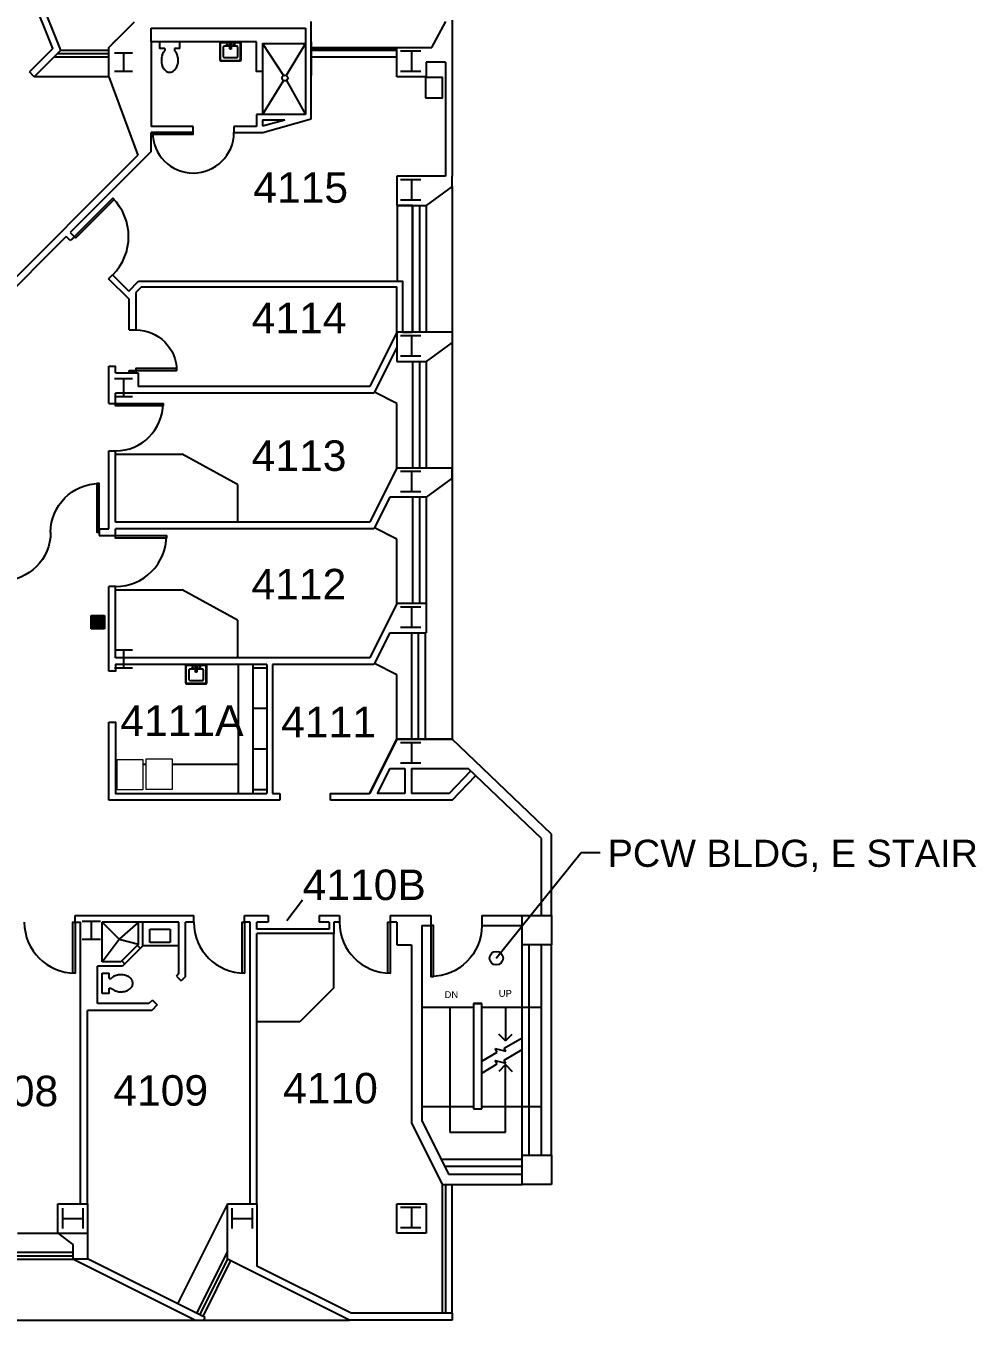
# Model space of a CAD drawing. Extents: x -84 to 5671, y -72 to 3104.
# Drawn here: x 4830 to 5671, y 1310 to 2455 of the extents above; entities that cross this region are included whole.
import ezdxf

# ---------------------------------------------------------------- set-up
doc = ezdxf.new("R2010")
doc.units = 0
doc.header["$LTSCALE"] = 12
doc.header["$MEASUREMENT"] = 0
doc.layers.get('0').update_dxf_attribs({"linetype": 'CONTINUOUS'})
for name, color, linetype in [('A-ANNO-RNUM', 4, 'CONTINUOUS'), ('A-ANNO-TEXT', 4, 'CONTINUOUS'), ('A-ANNO-TEXT-STAIR', 4, 'CONTINUOUS'), ('A-DOOR', 2, 'CONTINUOUS'), ('A-FLOR-CASE', 3, 'CONTINUOUS'), ('A-FLOR-PFIX', 2, 'CONTINUOUS'), ('A-FLOR-STRS', 2, 'CONTINUOUS'), ('A-GLAZ', 2, 'CONTINUOUS'), ('A-GLAZ-SILL', 1, 'CONTINUOUS'), ('A-WALL-FULL', 6, 'CONTINUOUS'), ('A-Wall-New', 5, 'CONTINUOUS'), ('S-COLS', 5, 'CONTINUOUS'), ('X-MEDGAS', 5, 'CONTINUOUS')]:
    doc.layers.add(name, color=color, linetype=linetype)
doc.layers.add('A-EQPM', color=6, linetype='CONTINUOUS', lineweight=9)
doc.layers.get('0').freeze()
doc.styles.add('ARIAL', font='arial.ttf')
doc.styles.add('Arial_1', font='arial.ttf', dxfattribs={"height": 27})
doc.styles.get("Standard").update_dxf_attribs({"font": 'SIMPLEX'})
doc.dimstyles.new('DIM1-4', dxfattribs={"dimscale": 48, "dimtxt": 0.09375, "dimasz": 0.125, "dimexe": 0.125, "dimexo": 0.09375, "dimgap": 0.046875, "dimtad": 1, "dimdec": 4, "dimzin": 7, "dimdsep": 46, "dimlunit": 4, "dimtxsty": 'Standard', "dimblk": 'TICK', "dimcen": 2.25, "dimdle": 1.5, "dimadec": 0, "dimazin": 0, "dimtfac": 1, "dimtdec": 4, "dimtix": 1, "dimtofl": 0, "dimtmove": 2, "dimatfit": 3, "dimldrblk": 'TICK', "dimfxl": 1, "dimtolj": 1, "dimtzin": 0, "dimarcsym": 0})

# ---------------------------------------------------------------- blocks, each defined once
blk = doc.blocks.new('FIREPULL')
at = {"layer": 'X-MEDGAS'}
for p, q in [((-5.9, 0), (-5.9, 11.8)), ((-5.9, 11.8), (5.9, 11.8)), ((-5.9, 0), (-5.9, 11.8)), ((-5.9, 0), (-5.9, 11.8)), ((-5.8, 0), (-5.8, 11.8)), ((-5.8, 0), (-5.8, 11.8)), ((-5.8, 0), (-5.8, 11.8)), ((-5.7, 0), (-5.7, 11.8)), ((-5.7, 0), (-5.7, 11.8)), ((-5.7, 0), (-5.7, 11.8)), ((-5.7, 0), (-5.7, 11.8)), ((-5.6, 0), (-5.6, 11.8)), ((-5.6, 0), (-5.6, 11.8)), ((-5.6, 0), (-5.6, 11.8)), ((-5.5, 0), (-5.5, 11.8)), ((-5.5, 0), (-5.5, 11.8)), ((-5.5, 0), (-5.5, 11.8)), ((-5.4, 0), (-5.4, 11.8)), ((-5.4, 0), (-5.4, 11.8)), ((-5.4, 0), (-5.4, 11.8)), ((-5.3, 0), (-5.3, 11.8)), ((-5.3, 0), (-5.3, 11.8)), ((-5.3, 0), (-5.3, 11.8)), ((-5.2, 0), (-5.2, 11.8)), ((-5.2, 0), (-5.2, 11.8)), ((-5.2, 0), (-5.2, 11.8)), ((-5.2, 0), (-5.2, 11.8)), ((-5.1, 0), (-5.1, 11.8)), ((-5.1, 0), (-5.1, 11.8)), ((-5.1, 0), (-5.1, 11.8)), ((-5, 0), (-5, 11.8)), ((-5, 0), (-5, 11.8)), ((-5, 0), (-5, 11.8)), ((-4.9, 0), (-4.9, 11.8)), ((-4.9, 0), (-4.9, 11.8)), ((-4.9, 0), (-4.9, 11.8)), ((-4.8, 0), (-4.8, 11.8)), ((-4.8, 0), (-4.8, 11.8)), ((-4.8, 0), (-4.8, 11.8)), ((-4.7, 0), (-4.7, 11.8)), ((-4.7, 0), (-4.7, 11.8)), ((-4.7, 0), (-4.7, 11.8)), ((-4.7, 0), (-4.7, 11.8)), ((-4.6, 0), (-4.6, 11.8)), ((-4.6, 0), (-4.6, 11.8)), ((-4.6, 0), (-4.6, 11.8)), ((-4.5, 0), (-4.5, 11.8)), ((-4.5, 0), (-4.5, 11.8)), ((-4.5, 0), (-4.5, 11.8)), ((-4.4, 0), (-4.4, 11.8)), ((-4.4, 0), (-4.4, 11.8)), ((-4.4, 0), (-4.4, 11.8)), ((-4.3, 0), (-4.3, 11.8)), ((-4.3, 0), (-4.3, 11.8)), ((-4.3, 0), (-4.3, 11.8)), ((-4.2, 0), (-4.2, 11.8)), ((-4.2, 0), (-4.2, 11.8)), ((-4.2, 0), (-4.2, 11.8)), ((-4.2, 0), (-4.2, 11.8)), ((-4.1, 0), (-4.1, 11.8)), ((-4.1, 0), (-4.1, 11.8)), ((-4.1, 0), (-4.1, 11.8)), ((-4, 0), (-4, 11.8)), ((-4, 0), (-4, 11.8)), ((-4, 0), (-4, 11.8)), ((-3.9, 0), (-3.9, 11.8)), ((-3.9, 0), (-3.9, 11.8)), ((-3.9, 0), (-3.9, 11.8)), ((-3.8, 0), (-3.8, 11.8)), ((-3.8, 0), (-3.8, 11.8)), ((-3.8, 0), (-3.8, 11.8)), ((-3.7, 0), (-3.7, 11.8)), ((-3.7, 0), (-3.7, 11.8)), ((-3.7, 0), (-3.7, 11.8)), ((-3.7, 0), (-3.7, 11.8)), ((-3.6, 0), (-3.6, 11.8)), ((-3.6, 0), (-3.6, 11.8)), ((-3.6, 0), (-3.6, 11.8)), ((-3.5, 0), (-3.5, 11.8)), ((-3.5, 0), (-3.5, 11.8)), ((-3.5, 0), (-3.5, 11.8)), ((-3.4, 0), (-3.4, 11.8)), ((-3.4, 0), (-3.4, 11.8)), ((-3.4, 0), (-3.4, 11.8)), ((-3.3, 0), (-3.3, 11.8)), ((-3.3, 0), (-3.3, 11.8)), ((-3.3, 0), (-3.3, 11.8)), ((-3.2, 0), (-3.2, 11.8)), ((-3.2, 0), (-3.2, 11.8)), ((-3.2, 0), (-3.2, 11.8)), ((-3.2, 0), (-3.2, 11.8)), ((-3.1, 0), (-3.1, 11.8)), ((-3.1, 0), (-3.1, 11.8)), ((-3.1, 0), (-3.1, 11.8)), ((-3, 0), (-3, 11.8)), ((-3, 0), (-3, 11.8)), ((-3, 0), (-3, 11.8)), ((-2.9, 0), (-2.9, 11.8)), ((-2.9, 0), (-2.9, 11.8)), ((-2.9, 0), (-2.9, 11.8)), ((-2.8, 0), (-2.8, 11.8)), ((-2.8, 0), (-2.8, 11.8)), ((-2.8, 0), (-2.8, 11.8)), ((-2.7, 0), (-2.7, 11.8)), ((-2.7, 0), (-2.7, 11.8)), ((-2.7, 0), (-2.7, 11.8)), ((-2.7, 0), (-2.7, 11.8)), ((-2.6, 0), (-2.6, 11.8)), ((-2.6, 0), (-2.6, 11.8)), ((-2.6, 0), (-2.6, 11.8)), ((-2.5, 0), (-2.5, 11.8)), ((-2.5, 0), (-2.5, 11.8)), ((-2.5, 0), (-2.5, 11.8)), ((-2.4, 0), (-2.4, 11.8)), ((-2.4, 0), (-2.4, 11.8)), ((-2.4, 0), (-2.4, 11.8)), ((-2.3, 0), (-2.3, 11.8)), ((-2.3, 0), (-2.3, 11.8)), ((-2.3, 0), (-2.3, 11.8)), ((-2.2, 0), (-2.2, 11.8)), ((-2.2, 0), (-2.2, 11.8)), ((-2.2, 0), (-2.2, 11.8)), ((-2.2, 0), (-2.2, 11.8)), ((-2.1, 0), (-2.1, 11.8)), ((-2.1, 0), (-2.1, 11.8)), ((-2.1, 0), (-2.1, 11.8)), ((-2, 0), (-2, 11.8)), ((-2, 0), (-2, 11.8)), ((-2, 0), (-2, 11.8)), ((-1.9, 0), (-1.9, 11.8)), ((-1.9, 0), (-1.9, 11.8)), ((-1.9, 0), (-1.9, 11.8)), ((-1.8, 0), (-1.8, 11.8)), ((-1.8, 0), (-1.8, 11.8)), ((-1.8, 0), (-1.8, 11.8)), ((-1.7, 0), (-1.7, 11.8)), ((-1.7, 0), (-1.7, 11.8)), ((-1.7, 0), (-1.7, 11.8)), ((-1.7, 0), (-1.7, 11.8)), ((-1.6, 0), (-1.6, 11.8)), ((-1.6, 0), (-1.6, 11.8)), ((-1.6, 0), (-1.6, 11.8)), ((-1.5, 0), (-1.5, 11.8)), ((-1.5, 0), (-1.5, 11.8)), ((-1.5, 0), (-1.5, 11.8)), ((-1.4, 0), (-1.4, 11.8)), ((-1.4, 0), (-1.4, 11.8)), ((-1.4, 0), (-1.4, 11.8)), ((-1.3, 0), (-1.3, 11.8)), ((-1.3, 0), (-1.3, 11.8)), ((-1.3, 0), (-1.3, 11.8)), ((-1.2, 0), (-1.2, 11.8)), ((-1.2, 0), (-1.2, 11.8)), ((-1.2, 0), (-1.2, 11.8)), ((-1.2, 0), (-1.2, 11.8)), ((-1.1, 0), (-1.1, 11.8)), ((-1.1, 0), (-1.1, 11.8)), ((-1.1, 0), (-1.1, 11.8)), ((-1, 0), (-1, 11.8)), ((-1, 0), (-1, 11.8)), ((-1, 0), (-1, 11.8)), ((-0.9, 0), (-0.9, 11.8)), ((-0.9, 0), (-0.9, 11.8)), ((-0.9, 0), (-0.9, 11.8)), ((-0.8, 0), (-0.8, 11.8)), ((-0.8, 0), (-0.8, 11.8)), ((-0.8, 0), (-0.8, 11.8)), ((-0.7, 0), (-0.7, 11.8)), ((-0.7, 0), (-0.7, 11.8)), ((-0.7, 0), (-0.7, 11.8)), ((-0.7, 0), (-0.7, 11.8)), ((-0.6, 0), (-0.6, 11.8)), ((-0.6, 0), (-0.6, 11.8)), ((-0.6, 0), (-0.6, 11.8)), ((-0.5, 0), (-0.5, 11.8)), ((-0.5, 0), (-0.5, 11.8)), ((-0.5, 0), (-0.5, 11.8)), ((-0.4, 0), (-0.4, 11.8)), ((-0.4, 0), (-0.4, 11.8)), ((-0.4, 0), (-0.4, 11.8)), ((-0.3, 0), (-0.3, 11.8)), ((-0.3, 0), (-0.3, 11.8)), ((-0.3, 0), (-0.3, 11.8)), ((-0.2, 0), (-0.2, 11.8)), ((-0.2, 0), (-0.2, 11.8)), ((-0.2, 0), (-0.2, 11.8)), ((-0.2, 0), (-0.2, 11.8)), ((-0.1, 0), (-0.1, 11.8)), ((-0.1, 0), (-0.1, 11.8)), ((-0.1, 0), (-0.1, 11.8)), ((0, 0), (0, 11.8)), ((0, 0), (0, 11.8)), ((0, 0), (0, 11.8)), ((0.1, 0), (0.1, 11.8)), ((0.1, 0), (0.1, 11.8)), ((0.1, 0), (0.1, 11.8)), ((0.2, 0), (0.2, 11.8)), ((0.2, 0), (0.2, 11.8)), ((0.2, 0), (0.2, 11.8)), ((0.3, 0), (0.3, 11.8)), ((0.3, 0), (0.3, 11.8)), ((0.3, 0), (0.3, 11.8)), ((0.3, 0), (0.3, 11.8)), ((0.4, 0), (0.4, 11.8)), ((0.4, 0), (0.4, 11.8)), ((0.4, 0), (0.4, 11.8)), ((0.5, 0), (0.5, 11.8)), ((0.5, 0), (0.5, 11.8)), ((0.5, 0), (0.5, 11.8)), ((0.6, 0), (0.6, 11.8)), ((0.6, 0), (0.6, 11.8)), ((0.6, 0), (0.6, 11.8)), ((0.7, 0), (0.7, 11.8)), ((0.7, 0), (0.7, 11.8)), ((0.7, 0), (0.7, 11.8)), ((0.8, 0), (0.8, 11.8)), ((0.8, 0), (0.8, 11.8)), ((0.8, 0), (0.8, 11.8)), ((0.8, 0), (0.8, 11.8)), ((0.9, 0), (0.9, 11.8)), ((0.9, 0), (0.9, 11.8)), ((0.9, 0), (0.9, 11.8)), ((1, 0), (1, 11.8)), ((1, 0), (1, 11.8)), ((1, 0), (1, 11.8)), ((1.1, 0), (1.1, 11.8)), ((1.1, 0), (1.1, 11.8)), ((1.1, 0), (1.1, 11.8)), ((1.2, 0), (1.2, 11.8)), ((1.2, 0), (1.2, 11.8)), ((1.2, 0), (1.2, 11.8)), ((1.3, 0), (1.3, 11.8)), ((1.3, 0), (1.3, 11.8)), ((1.3, 0), (1.3, 11.8)), ((1.3, 0), (1.3, 11.8)), ((1.4, 0), (1.4, 11.8)), ((1.4, 0), (1.4, 11.8)), ((1.4, 0), (1.4, 11.8)), ((1.5, 0), (1.5, 11.8)), ((1.5, 0), (1.5, 11.8)), ((1.5, 0), (1.5, 11.8)), ((1.6, 0), (1.6, 11.8)), ((1.6, 0), (1.6, 11.8)), ((1.6, 0), (1.6, 11.8)), ((1.7, 0), (1.7, 11.8)), ((1.7, 0), (1.7, 11.8)), ((1.7, 0), (1.7, 11.8)), ((1.8, 0), (1.8, 11.8)), ((1.8, 0), (1.8, 11.8)), ((1.8, 0), (1.8, 11.8)), ((1.8, 0), (1.8, 11.8)), ((1.9, 0), (1.9, 11.8)), ((1.9, 0), (1.9, 11.8)), ((1.9, 0), (1.9, 11.8)), ((2, 0), (2, 11.8)), ((2, 0), (2, 11.8)), ((2, 0), (2, 11.8)), ((2.1, 0), (2.1, 11.8)), ((2.1, 0), (2.1, 11.8)), ((2.1, 0), (2.1, 11.8)), ((2.2, 0), (2.2, 11.8)), ((2.2, 0), (2.2, 11.8)), ((2.2, 0), (2.2, 11.8)), ((2.3, 0), (2.3, 11.8)), ((2.3, 0), (2.3, 11.8)), ((2.3, 0), (2.3, 11.8)), ((2.3, 0), (2.3, 11.8)), ((2.4, 0), (2.4, 11.8)), ((2.4, 0), (2.4, 11.8)), ((2.4, 0), (2.4, 11.8)), ((2.5, 0), (2.5, 11.8)), ((2.5, 0), (2.5, 11.8)), ((2.5, 0), (2.5, 11.8)), ((2.6, 0), (2.6, 11.8)), ((2.6, 0), (2.6, 11.8)), ((2.6, 0), (2.6, 11.8)), ((2.7, 0), (2.7, 11.8)), ((2.7, 0), (2.7, 11.8)), ((2.7, 0), (2.7, 11.8)), ((2.8, 0), (2.8, 11.8)), ((2.8, 0), (2.8, 11.8)), ((2.8, 0), (2.8, 11.8)), ((2.8, 0), (2.8, 11.8)), ((2.9, 0), (2.9, 11.8)), ((2.9, 0), (2.9, 11.8)), ((2.9, 0), (2.9, 11.8)), ((3, 0), (3, 11.8)), ((3, 0), (3, 11.8)), ((3, 0), (3, 11.8)), ((3.1, 0), (3.1, 11.8)), ((3.1, 0), (3.1, 11.8)), ((3.1, 0), (3.1, 11.8)), ((3.2, 0), (3.2, 11.8)), ((3.2, 0), (3.2, 11.8)), ((3.2, 0), (3.2, 11.8)), ((3.3, 0), (3.3, 11.8)), ((3.3, 0), (3.3, 11.8)), ((3.3, 0), (3.3, 11.8)), ((3.3, 0), (3.3, 11.8)), ((3.4, 0), (3.4, 11.8)), ((3.4, 0), (3.4, 11.8)), ((3.4, 0), (3.4, 11.8)), ((3.5, 0), (3.5, 11.8)), ((3.5, 0), (3.5, 11.8)), ((3.5, 0), (3.5, 11.8)), ((3.6, 0), (3.6, 11.8)), ((3.6, 0), (3.6, 11.8)), ((3.6, 0), (3.6, 11.8)), ((3.7, 0), (3.7, 11.8)), ((3.7, 0), (3.7, 11.8)), ((3.7, 0), (3.7, 11.8)), ((3.8, 0), (3.8, 11.8)), ((3.8, 0), (3.8, 11.8)), ((3.8, 0), (3.8, 11.8)), ((3.8, 0), (3.8, 11.8)), ((3.9, 0), (3.9, 11.8)), ((3.9, 0), (3.9, 11.8)), ((3.9, 0), (3.9, 11.8)), ((4, 0), (4, 11.8)), ((4, 0), (4, 11.8)), ((4, 0), (4, 11.8)), ((4.1, 0), (4.1, 11.8)), ((4.1, 0), (4.1, 11.8)), ((4.1, 0), (4.1, 11.8)), ((4.2, 0), (4.2, 11.8)), ((4.2, 0), (4.2, 11.8)), ((4.2, 0), (4.2, 11.8)), ((4.3, 0), (4.3, 11.8)), ((4.3, 0), (4.3, 11.8)), ((4.3, 0), (4.3, 11.8)), ((4.3, 0), (4.3, 11.8)), ((4.4, 0), (4.4, 11.8)), ((4.4, 0), (4.4, 11.8)), ((4.4, 0), (4.4, 11.8)), ((4.5, 0), (4.5, 11.8)), ((4.5, 0), (4.5, 11.8)), ((4.5, 0), (4.5, 11.8)), ((4.6, 0), (4.6, 11.8)), ((4.6, 0), (4.6, 11.8)), ((4.6, 0), (4.6, 11.8)), ((4.7, 0), (4.7, 11.8)), ((4.7, 0), (4.7, 11.8)), ((4.7, 0), (4.7, 11.8)), ((4.8, 0), (4.8, 11.8)), ((4.8, 0), (4.8, 11.8)), ((4.8, 0), (4.8, 11.8)), ((4.8, 0), (4.8, 11.8)), ((4.9, 0), (4.9, 11.8)), ((4.9, 0), (4.9, 11.8)), ((4.9, 0), (4.9, 11.8)), ((5, 0), (5, 11.8)), ((5, 0), (5, 11.8)), ((5, 0), (5, 11.8)), ((5.1, 0), (5.1, 11.8)), ((5.1, 0), (5.1, 11.8)), ((5.1, 0), (5.1, 11.8)), ((5.2, 0), (5.2, 11.8)), ((5.2, 0), (5.2, 11.8)), ((5.2, 0), (5.2, 11.8)), ((5.3, 0), (5.3, 11.8)), ((5.3, 0), (5.3, 11.8)), ((5.3, 0), (5.3, 11.8)), ((5.3, 0), (5.3, 11.8)), ((5.4, 0), (5.4, 11.8)), ((5.4, 0), (5.4, 11.8)), ((5.4, 0), (5.4, 11.8)), ((5.5, 0), (5.5, 11.8)), ((5.5, 0), (5.5, 11.8)), ((5.5, 0), (5.5, 11.8)), ((5.6, 0), (5.6, 11.8)), ((5.6, 0), (5.6, 11.8)), ((5.6, 0), (5.6, 11.8)), ((5.7, 0), (5.7, 11.8)), ((5.7, 0), (5.7, 11.8)), ((5.7, 0), (5.7, 11.8)), ((5.8, 0), (5.8, 11.8)), ((5.8, 0), (5.8, 11.8)), ((5.8, 0), (5.8, 11.8)), ((5.8, 0), (5.8, 11.8)), ((5.9, 11.8), (5.9, 0)), ((5.9, 0), (5.9, 11.8)), ((5.9, 0), (-5.9, 0))]:
    blk.add_line(p, q, dxfattribs=at)
blk = doc.blocks.new('TICK')
at = {"linetype": 'Continuous'}
blk.add_line((0.988, 0), (-0.988, 0), dxfattribs=at)
at = {"color": 11}
blk.add_line((-0.223, -0.223), (0.223, 0.223), dxfattribs=at)
blk = doc.blocks.new('*U20')
for p, q in [((0, 0), (0, 0)), ((-36, 0), (-36, 0))]:
    blk.add_line(p, q)
blk.add_lwpolyline([(0, 0), (0, -36), (-1.75, -36), (-1.75, 0)], close=True)
blk.add_arc((0, 0), 36, 180, 270)
blk = doc.blocks.new('Sink-Hand 17-19 - 19_ x 17_-166597-4TH FLOOR LOCATION PLAN')
for p, q in [((2.1, 18.4), (2.1, 2.4)), ((2.6, 17.9), (2.6, 3.4)), ((20.1, 19.4), (3.1, 19.4)), ((19.6, 18.9), (3.6, 18.9)), ((5.1, 15.4), (5.1, 7.4)), ((17.1, 16.4), (6.1, 16.4)), ((18.1, 7.4), (18.1, 15.4)), ((20.6, 3.4), (20.6, 17.9)), ((21.1, 2.4), (21.1, 18.4)), ((2.6, 3.4), (20.6, 3.4)), ((6.1, 6.4), (10.9, 6.4)), ((10.9, 3.9), (10.9, 9.1)), ((10.9, 9.1), (12.2, 9.1)), ((12.2, 3.9), (10.9, 3.9)), ((12.2, 9.1), (12.2, 3.9)), ((12.2, 6.4), (17.1, 6.4))]:
    blk.add_line(p, q)
for centre, radius, start, end in [((3.1, 18.4), 1, 90, 180), ((3.6, 17.9), 1, 90, 180), ((6.1, 15.4), 1, 90, 180), ((17.1, 15.4), 1, 360, 90), ((19.6, 17.9), 1, 360, 90), ((20.1, 18.4), 1, 0, 90), ((6.1, 7.4), 1, 180, 270), ((8.4, 4.4), 0.75, 0, 180), ((8.4, 4.4), 0.75, 180, 0), ((14.7, 4.4), 0.75, 0, 180), ((14.7, 4.4), 0.75, 180, 0), ((17.1, 7.4), 1, 270, 0)]:
    blk.add_arc(centre, radius, start, end)
blk = doc.blocks.new('*U52')
for p, q in [((0, 0), (0, 0)), ((-36, 0), (-36, 0))]:
    blk.add_line(p, q)
blk.add_lwpolyline([(0, 0), (0, -36), (-1.75, -36), (-1.75, 0)], close=True)
blk.add_arc((0, 0), 36, 180, 270)
blk = doc.blocks.new('*U51')
for p, q in [((0, 0), (0, 0)), ((-48, 0), (-48, 0))]:
    blk.add_line(p, q)
blk.add_lwpolyline([(0, 0), (0, -48), (-1.75, -48), (-1.75, 0)], close=True)
blk.add_arc((0, 0), 48, 180, 270)
blk = doc.blocks.new('*U39')
for p, q in [((-36, 0), (-36, 0)), ((0, 0), (0, 0))]:
    blk.add_line(p, q)
blk.add_lwpolyline([(0, 0), (0, 36), (-1.75, 36), (-1.75, 0)], close=True)
blk.add_arc((0, 0), 36, 90, 180)
blk = doc.blocks.new('cabinet 18x16')
blk.add_lwpolyline([(1, -18), (16, -18), (16, 0), (1, 0)], close=True)

msp = doc.modelspace()

# ---------------------------------------------------------------- linework, layer by layer
at = {"layer": 'A-ANNO-RNUM'}
msp.add_line((5075.1, 1681.6), (5061.1, 1663.3), dxfattribs=at)
at = {"layer": 'A-ANNO-TEXT'}
for p, q in [((5205.4, 1587), (5205.4, 1476.3)), ((5254.7, 1587), (5254.7, 1557)), ((5254.7, 1557), (5248.7, 1563)), ((5254.7, 1557), (5260.7, 1563)), ((5254.7, 1536), (5248.7, 1530)), ((5254.7, 1536), (5260.7, 1530)), ((5254.7, 1476.3), (5254.7, 1536)), ((5205.4, 1476.3), (5254.7, 1476.3))]:
    msp.add_line(p, q, dxfattribs=at)
at = {"layer": 'A-DOOR'}
msp.add_arc((4978.3, 2360.8), 36, 180.0462, 359.6014, dxfattribs=at)
at = {"layer": 'A-EQPM'}
for points in [[(4910.9, 1806), (4933.7, 1806), (4933.7, 1779), (4910.9, 1779)], [(4936.7, 1806.7), (4959.5, 1806.7), (4959.5, 1779.3), (4936.7, 1779.3)]]:
    msp.add_lwpolyline(points, close=True, dxfattribs=at)
at = {"layer": 'A-FLOR-CASE'}
for p, q in [((4903.5, 2410), (4837.4, 2410)), ((5158.5, 2121), (5138.7, 2130.9)), ((5158.5, 2064), (5158.5, 2121)), ((5158.5, 2001), (5138.7, 2010.9)), ((5158.5, 1944), (5158.5, 2001)), ((5017.9, 1890), (5017.9, 1776)), ((5031.4, 1776), (5031.4, 1890)), ((5158.5, 1881), (5138.7, 1890.9)), ((5031.4, 1887), (5043.4, 1887)), ((5158.5, 1824), (5158.5, 1881)), ((5043.4, 1851), (5031.4, 1851)), ((5043.4, 1815), (5031.4, 1815)), ((4910.9, 1801.6), (4909.3, 1801.6)), ((4936.7, 1801.6), (4933.7, 1801.6)), ((5017.9, 1801.6), (4959.5, 1801.6)), ((5043.4, 1779), (5031.4, 1779)), ((4965.5, 1641), (4933.7, 1641)), ((5008.5, 1413), (4964.3, 1324.4)), ((4822.7, 1387), (4858.5, 1387))]:
    msp.add_line(p, q, dxfattribs=at)
for points in [[(5082.5, 2427.6), (5158.5, 2427.6), (5158.5, 2433.5), (5082.5, 2433.5)], [(5158.9, 2229), (5163.5, 2229), (5163.5, 2184), (5172.5, 2184), (5172.5, 2296), (5158.9, 2296)]]:
    msp.add_lwpolyline(points, close=True, dxfattribs=at)
at = {"layer": 'A-FLOR-PFIX'}
for p, q in [((4948.4, 2441), (4948.4, 2435)), ((4966.4, 2441), (4948.4, 2441)), ((4966.4, 2435), (4966.4, 2441)), ((5039.5, 2439.5), (5058.2, 2411)), ((5077.5, 2439.5), (5060.6, 2411)), ((4953.2, 2435), (4948.4, 2435)), ((4953.2, 2435), (4953.2, 2433.1)), ((4961.6, 2435), (4961.6, 2433.1)), ((4966.4, 2435), (4961.6, 2435)), ((5039.5, 2414.5), (5039.5, 2376.5)), ((5058.2, 2406.6), (5039.5, 2376.5)), ((5060.7, 2406.7), (5077.5, 2376.5)), ((4912.7, 1647), (4897.7, 1662)), ((4929.7, 1662), (4912.7, 1647)), ((4939.7, 1644), (4939.7, 1656)), ((4939.7, 1656), (4957.7, 1656)), ((4957.7, 1656), (4957.7, 1644)), ((4897.7, 1627), (4912.7, 1647)), ((4912.7, 1647), (4929.7, 1642.7)), ((4957.7, 1644), (4939.7, 1644)), ((4897.7, 1617), (4903.7, 1617)), ((4897.7, 1599), (4897.7, 1617)), ((4903.7, 1612.2), (4903.7, 1617)), ((4903.7, 1612.2), (4905.6, 1612.2)), ((4903.7, 1603.8), (4905.6, 1603.8)), ((4903.7, 1599), (4903.7, 1603.8)), ((4903.7, 1599), (4897.7, 1599))]:
    msp.add_line(p, q, dxfattribs=at)
msp.add_circle((5059.4, 2408.8), 2.5, dxfattribs=at)
for centre, radius, start, end in [((4964.6, 2424.5), 14.6, 163.5183, 180), ((4961, 2425.5), 11, 144.4623, 163.5183), ((4958.8, 2427.1), 8.25, 133.1625, 144.4623), ((4956, 2427.1), 8.25, 35.5377, 46.8375), ((4952.8, 2424.9), 12.1, 16.4817, 35.5377), ((4953.9, 2425.2), 11, 356.4842, 16.4817), ((4964.6, 2424.5), 14.6, 180, 196.4817), ((4961, 2423.5), 11, 196.4817, 215.5377), ((4958.8, 2421.9), 8.25, 215.5377, 239.8906), ((4956, 2421.9), 8.25, 300.1094, 324.4623), ((4953.8, 2423.5), 11, 324.4623, 343.5183), ((4950.3, 2424.5), 14.6, 343.5183, 0), ((4957.4, 2419.4), 5.44, 239.8906, 270), ((4957.4, 2419.4), 5.44, 270, 300.1094), ((4913.2, 1604.4), 11, 106.4817, 125.5377), ((4914.2, 1600.9), 14.6, 90, 106.4817), ((4914.2, 1600.9), 14.6, 73.5183, 90), ((4915.3, 1604.4), 11, 54.4623, 73.5183), ((4911.6, 1606.6), 8.25, 125.5377, 136.8375), ((4911.6, 1609.4), 8.25, 223.1625, 234.4623), ((4916.9, 1606.6), 8.25, 30.1094, 54.4623), ((4916.9, 1609.4), 8.25, 305.5377, 329.8906), ((4919.3, 1608), 5.44, 0, 30.1094), ((4919.3, 1608), 5.44, 329.8906, 360), ((4913.9, 1612.6), 12.1, 234.4623, 253.5183), ((4913.6, 1611.5), 11, 253.5183, 273.5158), ((4914.2, 1615.1), 14.6, 270, 286.4817), ((4915.3, 1611.6), 11, 286.4817, 305.5377)]:
    msp.add_arc(centre, radius, start, end, dxfattribs=at)
at = {"layer": 'A-FLOR-STRS'}
for p, q in [((5180.5, 1587), (5226.4, 1587)), ((5233.6, 1590), (5226.4, 1590)), ((5226.4, 1590), (5226.4, 1497)), ((5226.4, 1590), (5233.6, 1590)), ((5233.6, 1497), (5233.6, 1590)), ((5233.6, 1587), (5286.5, 1587)), ((5253.5, 1550.5), (5269.5, 1559.7)), ((5233.6, 1539), (5247.4, 1547)), ((5247.4, 1547), (5245.6, 1550.2)), ((5245.6, 1550.2), (5255.1, 1547.8)), ((5255.1, 1547.8), (5253.5, 1550.5)), ((5253.5, 1540.1), (5269.5, 1549.3)), ((5233.6, 1528.6), (5247.4, 1536.6)), ((5245.6, 1539.8), (5255.1, 1537.4)), ((5247.4, 1536.6), (5245.6, 1539.8)), ((5255.1, 1537.4), (5253.5, 1540.1)), ((5180.5, 1499), (5226.4, 1499)), ((5226.4, 1497), (5233.6, 1497)), ((5233.6, 1499), (5286.5, 1499))]:
    msp.add_line(p, q, dxfattribs=at)
at = {"layer": 'A-GLAZ'}
for p, q in [((4858, 2430.5), (4903.5, 2430.5)), ((5178.5, 2296), (5178.5, 2184)), ((5178.5, 2158), (5178.5, 2064)), ((5178.5, 2038), (5178.5, 1944)), ((5177.5, 1918), (5177.5, 1824)), ((5201.5, 1430), (5201.5, 1316)), ((4812.5, 1367), (4871.5, 1367)), ((5008.5, 1364), (4983.9, 1314.6))]:
    msp.add_line(p, q, dxfattribs=at)
msp.add_lwpolyline([(5082.5, 2434.8), (5158.5, 2434.8)], dxfattribs=at)
at = {"layer": 'A-GLAZ-SILL'}
for p, q in [((4855, 2427.5), (4903.5, 2427.5)), ((4861, 2433.5), (4903.5, 2433.5)), ((5082.5, 2436), (5158.5, 2436)), ((5172.5, 2296), (5172.5, 2184)), ((5184.5, 2296), (5184.5, 2184)), ((5172.5, 2158), (5172.5, 2064)), ((5184.5, 2158), (5184.5, 2064)), ((5172.5, 2038), (5172.5, 1944)), ((5184.5, 2038), (5184.5, 1944)), ((5171.5, 1918), (5171.5, 1824)), ((5183.5, 1918), (5183.5, 1824)), ((5198.5, 1430), (5198.5, 1316)), ((5207.5, 1316), (5207.5, 1430)), ((4812.5, 1370), (4871.5, 1370)), ((4812.5, 1364), (4871.5, 1364)), ((5008.5, 1370.7), (4981.2, 1316)), ((5011.2, 1362.7), (4986.6, 1313.3))]:
    msp.add_line(p, q, dxfattribs=at)
msp.add_lwpolyline([(5082.5, 2433.5), (5158.5, 2433.5)], dxfattribs=at)
at = {"layer": 'A-WALL-FULL'}
for p, q in [((4853.9, 2435), (4831.4, 2491.4)), ((4861, 2433.5), (4838.4, 2489.9)), ((4903.5, 2436), (4926.2, 2458.7)), ((4941, 2441), (4941, 2453)), ((4941, 2453), (5077.5, 2453)), ((5077.5, 2453), (5077.5, 2376.5)), ((5082.5, 2372.8), (5082.5, 2459)), ((5189.5, 2436), (5201.8, 2459)), ((5207.5, 2460), (5207.5, 2322)), ((5034.2, 2441), (4941, 2441)), ((4941, 2441), (4941, 2366.1)), ((5039.5, 2439.5), (5077.5, 2439.5)), ((4853.9, 2435), (4833.2, 2414.3)), ((4861, 2433.5), (4837.4, 2410)), ((4903.5, 2410), (4903.5, 2436)), ((5158.5, 2436), (5189.5, 2436)), ((5158.5, 2410), (5158.5, 2436)), ((5201.5, 2423), (5184.5, 2423)), ((5184.5, 2423), (5184.5, 2410)), ((5201.5, 2423), (5201.5, 2322)), ((4837.4, 2410), (4833.2, 2414.3)), ((4903.5, 2410), (4929.2, 2340.6)), ((5184.5, 2410), (5158.5, 2410)), ((5077.5, 2376.5), (5034.2, 2376.5)), ((5034.2, 2376.5), (5034.2, 2366.1)), ((5039.6, 2372), (5059.3, 2372)), ((5039.6, 2372), (5039.6, 2366.5)), ((5039.6, 2366.5), (5059.3, 2372)), ((5039.8, 2360.8), (5082.5, 2372.8)), ((4978.3, 2366.1), (4941, 2366.1)), ((4978.3, 2360.8), (4941, 2360.8)), ((4978.3, 2360.8), (4978.3, 2366.1)), ((5034.2, 2366.1), (5014.3, 2366.1)), ((5014.3, 2366.1), (5014.3, 2360.8)), ((5014.3, 2360.8), (5039.8, 2360.8)), ((4929.2, 2340.6), (4799.7, 2211)), ((4941, 2343.8), (4869.3, 2272.2)), ((5158.5, 2322), (5158.5, 2296)), ((5201.5, 2322), (5158.5, 2322)), ((5207.5, 2313), (5184.5, 2296)), ((5207.5, 2312), (5207.5, 2322)), ((5207.5, 2313), (5207.5, 2184)), ((5158.5, 2296), (5184.5, 2296)), ((4865.8, 2268.6), (4802.2, 2205)), ((4869.4, 2265), (4865.8, 2268.6)), ((4869.3, 2272.2), (4873, 2268.5)), ((4873, 2268.5), (4869.4, 2265)), ((4903.3, 2231.3), (4906.8, 2234.8)), ((4906.8, 2234.8), (4921.3, 2220.3)), ((4921.3, 2220.3), (4929.9, 2229)), ((4932.5, 2224), (4927.5, 2219.1)), ((4929.9, 2229), (5163.5, 2229)), ((4932.5, 2224), (5158.5, 2224)), ((5158.5, 2184), (5134.5, 2136)), ((5158.5, 2184), (5158.5, 2158)), ((5207.5, 2184), (5158.5, 2184)), ((5207.5, 2184), (5207.5, 2175)), ((5158.5, 2170.6), (5138.2, 2130)), ((5207.5, 2175), (5184.5, 2158)), ((5207.5, 2175), (5207.5, 2064)), ((4903.5, 2121), (4903.5, 2154)), ((4903.5, 2154), (4909.5, 2154)), ((4909.5, 2148), (4909.5, 2154)), ((5158.5, 2158), (5184.5, 2158)), ((4909.5, 2148), (4929.5, 2148)), ((4929.5, 2148), (4929.5, 2136)), ((5138.2, 2130), (4909.5, 2130)), ((4909.5, 2121), (4909.5, 2130)), ((5134.5, 2136), (4929.5, 2136)), ((4903.5, 2121), (4909.5, 2121)), ((4903.5, 2010), (4903.5, 2079)), ((4903.5, 2079), (4909.5, 2079)), ((4909.5, 2016), (4909.5, 2079)), ((4909.5, 2076.2), (4968.5, 2076.2)), ((5017.5, 2049.2), (4968.5, 2076.2)), ((5158.5, 2064), (5134.5, 2016)), ((5158.5, 2064), (5207.5, 2064)), ((5207.5, 2054), (5207.5, 2064)), ((5207.5, 2064), (5207.5, 2055)), ((5207.5, 2055), (5184.5, 2038)), ((5207.5, 2055), (5207.5, 1824)), ((5017.5, 2049.2), (5017.5, 2016)), ((5152.2, 2038), (5138.2, 2010)), ((5184.5, 2038), (5152.2, 2038)), ((5134.5, 2016), (4909.5, 2016)), ((4895, 2010), (4895, 2004)), ((4895, 2010), (4903.5, 2010)), ((4895, 2004), (4909.5, 2004)), ((4909.5, 2004), (4909.5, 2010)), ((5138.2, 2010), (4909.5, 2010)), ((4909.5, 1959), (4903.5, 1959)), ((4903.5, 1884), (4903.5, 1959)), ((4903.5, 1884), (4903.5, 1959)), ((4909.5, 1896), (4909.5, 1959)), ((4909.5, 1956.2), (4968.5, 1956.2)), ((5017.5, 1929.2), (4968.5, 1956.2)), ((5158.5, 1944), (5134.5, 1896)), ((5184.5, 1944), (5158.5, 1944)), ((5184.5, 1944), (5184.5, 1918)), ((5017.5, 1929.2), (5017.5, 1896)), ((5152.2, 1918), (5138.2, 1890)), ((5152.2, 1918), (5184.5, 1918)), ((5134.5, 1896), (4909.5, 1896)), ((4909.5, 1890), (4909.5, 1884)), ((5043.4, 1890), (4909.5, 1890)), ((5043.4, 1890), (5043.4, 1776)), ((5138.2, 1890), (5048.3, 1890)), ((5048.3, 1890), (5048.3, 1776)), ((4909.5, 1884), (4903.5, 1884)), ((4903.5, 1770), (4903.5, 1839)), ((5158.5, 1824), (5134.5, 1776)), ((5207.5, 1824), (5158.5, 1824)), ((5295.5, 1740), (5207.5, 1824)), ((5152.2, 1798), (5141.2, 1776)), ((5152.2, 1798), (5165.5, 1798)), ((5165.5, 1798), (5165.5, 1776)), ((5171.5, 1798), (5221.7, 1798)), ((5171.5, 1798), (5171.5, 1776)), ((5286.5, 1736.1), (5221.7, 1798)), ((5204.9, 1776), (5223.9, 1795.9)), ((5207.5, 1770), (5228.3, 1791.7)), ((5048.3, 1776), (5054.9, 1776)), ((5054.9, 1776), (5054.9, 1770)), ((5165.5, 1776), (5141.2, 1776)), ((5204.9, 1776), (5171.5, 1776)), ((5054.9, 1770), (4903.5, 1770)), ((5207.5, 1770), (5099.9, 1770)), ((5286.5, 1668), (5286.5, 1736.1)), ((5295.5, 1668), (5295.5, 1740)), ((4873.7, 1668), (4978.7, 1668)), ((4873.7, 1662), (4873.7, 1668)), ((4873.7, 1662), (4878.5, 1662)), ((4878.5, 1413), (4878.5, 1662)), ((4965.5, 1662), (4897.7, 1662)), ((4897.7, 1627), (4897.7, 1662)), ((4929.7, 1642.7), (4929.7, 1662)), ((4933.7, 1641), (4933.7, 1662)), ((4965.5, 1616.5), (4965.5, 1662)), ((4978.7, 1662), (4971.5, 1662)), ((4971.5, 1614), (4971.5, 1662)), ((4978.7, 1662), (4978.7, 1668)), ((5023.7, 1668), (5044.7, 1668)), ((5023.7, 1662), (5023.7, 1668)), ((5028.5, 1662), (5023.7, 1662)), ((5028.5, 1413), (5028.5, 1662)), ((5044.7, 1662), (5034.5, 1662)), ((5034.5, 1656), (5034.5, 1662)), ((5044.7, 1668), (5044.7, 1662)), ((5089.7, 1668), (5107.7, 1668)), ((5089.7, 1668), (5089.7, 1662)), ((5098.7, 1662), (5089.7, 1662)), ((5098.7, 1662), (5098.7, 1656)), ((5102.7, 1662), (5102.7, 1652)), ((5107.7, 1662), (5102.7, 1662)), ((5107.7, 1668), (5107.7, 1662)), ((5152.7, 1668), (5171.5, 1668)), ((5152.7, 1668), (5152.7, 1662)), ((5158.5, 1662), (5152.7, 1662)), ((5158.5, 1662), (5158.5, 1642)), ((5171.5, 1668), (5188.7, 1668)), ((5188.7, 1668), (5188.7, 1659)), ((5233.7, 1668), (5269.5, 1668)), ((5233.7, 1668), (5233.7, 1659)), ((5098.7, 1656), (5034.5, 1656)), ((5102.7, 1652), (5034.5, 1652)), ((5034.5, 1413), (5034.5, 1652)), ((5102.7, 1604), (5102.7, 1652)), ((5180.5, 1659), (5180.5, 1486.7)), ((5180.5, 1659), (5188.7, 1659)), ((5233.7, 1659), (5269.5, 1659)), ((4929.7, 1642.7), (4914.1, 1627)), ((4933.7, 1641), (4915.7, 1623)), ((4928.7, 1641.6), (4931.5, 1638.8)), ((5158.5, 1642), (5171.5, 1642)), ((5171.5, 1642), (5171.5, 1484.6)), ((5269.5, 1456), (5269.5, 1642)), ((5275.5, 1456), (5275.5, 1642)), ((5286.5, 1456), (5286.5, 1642)), ((5295.5, 1456), (5295.5, 1642)), ((4914.1, 1627), (4897.7, 1627)), ((4914.9, 1627.8), (4917.7, 1625)), ((4915.7, 1623), (4893.5, 1623)), ((4893.5, 1590), (4893.5, 1623)), ((4965.5, 1616.5), (4963.4, 1614.4)), ((4963.4, 1614.4), (4967.6, 1610.1)), ((4971.5, 1614), (4967.6, 1610.1)), ((5102.7, 1604), (5072.7, 1574)), ((4942.2, 1593.1), (4939, 1590)), ((4942.2, 1593.1), (4946.4, 1588.9)), ((4941.5, 1584), (4884.5, 1584)), ((4884.5, 1413), (4884.5, 1584)), ((4939, 1590), (4893.5, 1590)), ((4946.4, 1588.9), (4941.5, 1584)), ((5072.7, 1574), (5034.5, 1574)), ((5171.5, 1484.6), (5198.5, 1430)), ((5180.5, 1486.7), (5204.1, 1439)), ((5269.7, 1452), (5197.7, 1452)), ((5269.7, 1446), (5200.6, 1446)), ((5204.1, 1439), (5269.5, 1439)), ((5198.5, 1430), (5269.5, 1430)), ((4858.5, 1387), (4858.5, 1413)), ((4858.5, 1413), (4884.5, 1413)), ((4884.5, 1413), (4884.5, 1364.2)), ((5008.5, 1413), (5034.5, 1413)), ((5008.5, 1364), (5008.5, 1413)), ((5034.5, 1413), (5034.5, 1357.7)), ((5158.5, 1413), (5184.5, 1413)), ((5158.5, 1387), (5158.5, 1413)), ((5184.5, 1413), (5184.5, 1387)), ((4858.5, 1387), (4871.5, 1377)), ((5184.5, 1387), (5158.5, 1387)), ((4871.5, 1377), (4871.5, 1364)), ((4979.7, 1310), (4871.5, 1364)), ((4875.5, 1364), (4871.5, 1364)), ((4884.5, 1364), (4875.5, 1364)), ((4988.8, 1312.2), (4884.5, 1364.2)), ((5116.7, 1310), (5008.5, 1364)), ((5118.1, 1316), (5034.5, 1357.7)), ((3792.5, 1310), (5116.7, 1310)), ((4979.7, 1310), (4987.7, 1310)), ((4987.7, 1310), (4988.8, 1312.2)), ((5207.5, 1310), (5116.7, 1310)), ((5207.5, 1316), (5118.1, 1316)), ((5207.5, 1316), (5207.5, 1310))]:
    msp.add_line(p, q, dxfattribs=at)
for points in [[(5039.5, 2439.5), (5039.5, 2414.5), (5034.2, 2414.5), (5034.2, 2441)], [(4941, 2343.8), (4941, 2360.8)], [(4921.5, 2186), (4921.5, 2213.1), (4903.3, 2231.3)], [(5163.5, 2229), (5163.5, 2184), (5158.5, 2184), (5158.5, 2224)], [(4927.5, 2219.1), (4927.5, 2186)], [(4921.5, 2186), (4927.5, 2186)]]:
    msp.add_lwpolyline(points, dxfattribs=at)
msp.add_lwpolyline([(4921.5, 2150), (4927.5, 2150), (4927.5, 2148), (4921.5, 2148)], close=True, dxfattribs=at)
at = {"layer": 'A-WALL-FULL', "flags": 128}
for points in [[(5017.9, 1890), (4909.5, 1890), (4909.5, 1884), (4903.5, 1884)], [(4903.5, 1839), (4909.3, 1839), (4909.3, 1776), (5043.4, 1776)], [(5099.9, 1770), (5099.9, 1775.8), (5134.4, 1775.8), (5158.5, 1824), (5207.5, 1824)]]:
    msp.add_lwpolyline(points, dxfattribs=at)
at = {"layer": 'A-Wall-New'}
msp.add_line((5082.5, 2441), (5082.5, 2411), dxfattribs=at)
at = {"layer": 'S-COLS'}
for p, q in [((4903.5, 2436), (4910, 2442.5)), ((4908.5, 2431), (4924.5, 2431)), ((4916.5, 2431), (4916.5, 2415)), ((5161.7, 2433), (5179.7, 2433)), ((5171.5, 2433), (5171.5, 2415)), ((4908.5, 2415), (4924.5, 2415)), ((5161.7, 2415), (5179.7, 2415)), ((5161.7, 2319), (5179.7, 2319)), ((5171.5, 2319), (5171.5, 2301)), ((5161.7, 2301), (5179.7, 2301)), ((5161.7, 2181), (5179.7, 2181)), ((5171.5, 2181), (5171.5, 2163)), ((5161.7, 2163), (5179.7, 2163)), ((4908.5, 2143), (4924.5, 2143)), ((4916.5, 2143), (4916.5, 2127)), ((4908.5, 2127), (4924.5, 2127)), ((5161.7, 2061), (5179.7, 2061)), ((5171.5, 2061), (5171.5, 2043)), ((5161.7, 2043), (5179.7, 2043)), ((5161.7, 1941), (5179.7, 1941)), ((5171.5, 1941), (5171.5, 1923)), ((5161.7, 1923), (5179.7, 1923)), ((4908.5, 1903), (4924.5, 1903)), ((4916.5, 1903), (4916.5, 1887)), ((4908.5, 1887), (4924.5, 1887)), ((5161.7, 1821), (5179.7, 1821)), ((5171.5, 1821), (5171.5, 1803)), ((5161.7, 1803), (5179.7, 1803)), ((4880, 1663), (4896, 1663)), ((4888, 1663), (4888, 1647)), ((5269.5, 1668), (5295.5, 1668)), ((5269.5, 1642), (5269.5, 1668)), ((5295.5, 1668), (5295.5, 1642)), ((4880, 1647), (4896, 1647)), ((5295.5, 1642), (5269.5, 1642)), ((5269.5, 1456), (5295.5, 1456)), ((5269.5, 1430), (5269.5, 1456)), ((5295.5, 1456), (5295.5, 1430)), ((5295.5, 1430), (5269.5, 1430)), ((4862.5, 1409), (4862.5, 1391)), ((4880.5, 1409), (4880.5, 1391)), ((5012.5, 1409), (5012.5, 1391)), ((5030.5, 1409), (5030.5, 1391)), ((5161.7, 1410), (5179.7, 1410)), ((5171.5, 1410), (5171.5, 1392)), ((4862.5, 1400), (4880.5, 1400)), ((5012.5, 1400), (5030.5, 1400)), ((4858.5, 1387), (4884.5, 1387)), ((5161.7, 1392), (5179.7, 1392))]:
    msp.add_line(p, q, dxfattribs=at)

# ---------------------------------------------------------------- block references
at = {"layer": 'A-DOOR'}
for name, p, rotation in [('*U39', (4978.3, 2360.8), 90), ('*U51', (4873, 2268.6), 134.9999999999992)]:
    msp.add_blockref(name, p, dxfattribs=dict(at, rotation=rotation))
at = {"layer": 'A-DOOR', "xscale": -1, "rotation": 90}
msp.add_blockref('*U52', (4927.5, 2150), dxfattribs=at)
at = {"layer": 'A-DOOR'}
for p, xscale, yscale, zscale, rotation in [((4909.5, 2121), 1.166666666666667, 1.166666666666667, 1.166666666666667, 90), ((4895, 2007), -1.194237280143026, 1.194237280143026, 1.194237280143026, 179.9999999999999), ((4909.5, 2004), 1.25, 1.25, 1.25, 90)]:
    msp.add_blockref('*U20', p, dxfattribs=dict(at, xscale=xscale, yscale=yscale, zscale=zscale, rotation=rotation))
for p, xscale, yscale, zscale in [((4809, 2007), -1.194237280143026, 1.194237280143026, 1.194237280143026), ((4873.7, 1662), 1.25, 1.25, 1.25), ((5023.7, 1662), 1.25, 1.25, 1.25), ((5152.7, 1662), 1.25, 1.25, 1.25), ((5188.7, 1659), -1.25, 1.25, 1.25)]:
    msp.add_blockref('*U20', p, dxfattribs=dict(at, xscale=xscale, yscale=yscale, zscale=zscale))
at = {"layer": 'A-FLOR-CASE'}
msp.add_blockref('cabinet 18x16', (5182.9, 2409.2), dxfattribs=at)
at = {"layer": 'A-FLOR-PFIX'}
for p, rotation in [((5022.8, 2443.4), 180), ((4992.4, 1892.4), 179.9999999999999)]:
    msp.add_blockref('Sink-Hand 17-19 - 19_ x 17_-166597-4TH FLOOR LOCATION PLAN', p, dxfattribs=dict(at, rotation=rotation))
at = {"layer": 'X-MEDGAS'}
msp.add_blockref('FIREPULL', (4893.9, 1921.5), dxfattribs=at)

# ---------------------------------------------------------------- texts
at = {"layer": 'A-ANNO-RNUM', "style": 'ARIAL'}
for s, p in [('4115', (5031.4, 2298.5)), ('4114', (5030, 2183)), ('4113', (5030, 2061.3)), ('4112', (5029.8, 1947.6)), ('4111', (5056.1, 1825.6)), ('4110B', (5075.1, 1681.6)), ('4108', (4774.8, 1499.2)), ('4109', (4907.5, 1499.7)), ('4110', (5057.8, 1501.7))]:
    msp.add_text(s, height=27, dxfattribs=at).set_placement(p)
at = {"layer": 'A-ANNO-RNUM', "insert": (4913.7, 1853.9), "char_height": 27, "width": 130.104, "attachment_point": 1, "line_spacing_factor": 0.938532, "style": 'Arial_1'}
msp.add_mtext('4111A', dxfattribs=at)
at = {"layer": 'A-ANNO-TEXT', "style": 'ARIAL'}
for s, p in [('DN', (5200.7, 1595)), ('UP', (5248.7, 1596))]:
    msp.add_text(s, height=6, dxfattribs=at).set_placement(p)
at = {"layer": 'A-ANNO-TEXT-STAIR', "style": 'ARIAL'}
msp.add_text('PCW BLDG, E STAIR', height=24, dxfattribs=at).set_placement((5345.1, 1711))

# ---------------------------------------------------------------- leaders
at = {"layer": 'A-ANNO-TEXT-STAIR'}
msp.add_leader([(5246.5, 1630.2), (5321.6, 1723.7), (5338.6, 1723.7)], dimstyle='DIM1-4', override={"dimscale": 96, "dimgap": 0, "dimtad": 0, "dimldrblk": 'DotBlank'}, dxfattribs=at)

doc.saveas('drawing.dxf')
